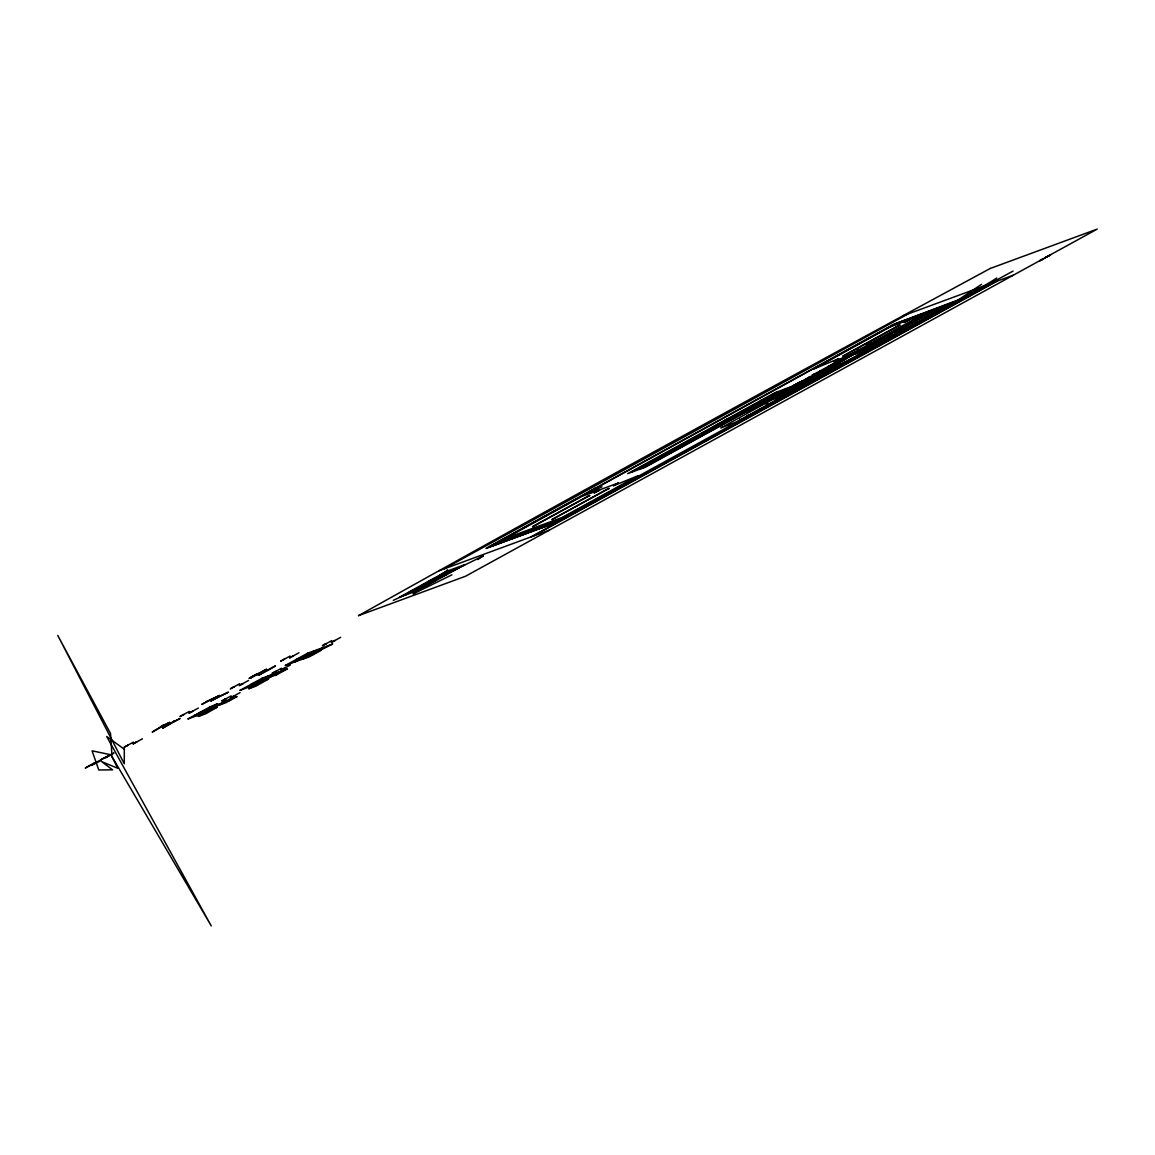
<?xml version="1.0" encoding="UTF-8"?>
<svg xmlns="http://www.w3.org/2000/svg" width="1155" height="1155" viewBox="0 0 1155 1155"><rect width="100%" height="100%" fill="white"/><g stroke="black" fill="none" stroke-linecap="round" stroke-linejoin="round"><path stroke-width="1.5" d="M912.493 322.49L911.613 323.01M259.413 674.809L260.77 673.928M912.739 322.447L913.619 321.971L911.656 322.952M408.119 593.006L416.291 588.631L408.249 592.991M419.669 586.957L435.348 577.976L430.497 580.431M419.496 587.462L411.411 591.822L419.525 587.433M428.072 584.3L419.915 588.66L428.072 584.271M435.81 579.204L443.982 574.829L435.839 579.218M732.588 418.5L731.721 418.976M733.439 417.966L730.191 419.814M814.188 368.763L889.682 327.197M814.246 368.763L837.158 359.306L838.646 358.757L833.592 361.616L857.948 351.654L852.895 354.498L870.062 348.175L947.995 305.368L923.654 315.301L928.678 312.485L911.916 318.607L904.25 322.447L909.303 319.589M432.244 581.947L438.034 578.814L429.905 583.448L435.709 580.041L434.627 580.561M859.681 351.466L860.937 350.701M864.229 348.42L825.45 369.961M429.516 581.312L440.171 576.23L432.057 580.546L432.908 580.243M437.875 577.298L434.67 578.467M420.102 586.812L420.622 586.336M760.553 403.701L754.706 407.123L757.767 405.968M756.756 406.084L758.07 405.188M758.907 404.611L777.503 394.938M756.409 406.56L758.907 404.871M759.644 404.337L760.365 403.918M765.505 401.868L755.601 406.82L771.901 397.999M760.279 404.308L763.094 402.734L759.644 404.597M758.965 405.304L758.07 405.824M764.004 402.243L768.696 399.226M764.668 402.012L766.27 400.568M767.281 400.005L781.184 392.556L778.47 393.884M763.931 402.503L764.581 402.2M767.945 399.962L766.198 400.857L770.168 399.125M768.162 399.702L771.742 398.085M766.602 400.973L767.339 400.669M766.978 400.843L768.869 399.659M770.125 398.475L772.233 397.407L768.595 399.486M768.205 400.193L768.97 399.154M772.883 396.93L781.358 392.989M770.269 398.937L769.244 399.673M771.872 397.695L775.756 396.064M774.745 396.021L774.168 396.685L774.846 395.905M775.669 395.4L777.142 394.707L776.42 395.14M774.63 396.035L775.684 395.645M776.42 395.126L780.607 393.249L778.687 394.317M773.807 397.118L772.074 397.58M771.742 398.287L777.257 395.053L775.178 396.107M777.041 395.299L778.383 394.158M779.957 393.335L786.93 389.899M781.256 392.325L794.582 385.568M780.058 393.191L783.22 391.271L781.661 392.166M784.057 390.809L791.623 386.68L788.634 388.528L789.674 387.705M785.14 390.592L782.44 392.151L786.858 389.509M782.628 391.993L783.87 391.141M782.873 392.05L784.144 391.458M792.532 386.853L784.88 390.506L786.165 390.188M788.793 388.239L787.248 389.091M789.558 388.022L785.299 390.838M789.197 388.167L789.702 388.383M789.948 388.123L791.233 387.373M789.385 388.21L793.846 385.857M794.38 385.135L792.446 386.203L802.22 381.237M793.745 385.655L801.483 381.525L800.574 382.161M798.105 383.099C803.014 380.298 795.939 385.25 799.347 382.377M792.806 386.319L790.641 387.358L797.297 384.066M797.542 383.821L797.037 383.98M799.967 382.088L799.101 382.709M786.31 391.964C783.047 394.028 789.341 390.289 793.009 388.08M786.396 391.747L789.096 390.433M789.269 390.188L798.365 386.579L807.807 380.573L802.638 383.243L803.505 382.608M798.119 383.778L795.275 384.658M798.986 383.287C803.562 380.89 796.589 384.384 799.52 382.81M789.962 389.942L791.059 389.293M803.721 380.702L802.119 381.323L803.707 380.688M792.633 388.6L787.421 391.834L798.437 386.997M789.442 390.635L793.384 388.354L790.67 389.582M788.533 391.126L798.408 385.525M791.42 389.379L793.384 387.878M795.189 387.17L792.446 389.48L792.98 388.831M789.168 390.939L785.819 392.455L791.536 389.654M794.293 387.835L795.434 387.084M797.167 385.943C802.277 382.897 823.082 371.578 833.203 368.589M792.157 390.101C793.947 389.163 790.034 390.823 792.806 388.816M795.246 387.401L796.156 386.838M798.437 385.294L799.534 384.543L794.423 388.297L804.14 383.388M810.059 378.927L810.68 378.407L800.531 384.355L796.04 388.658L792.518 390.015L797.239 387.416L790.93 390.52L792.677 389.639M791.031 390.044C787.537 392.512 793.976 388.701 791.247 389.942M797.946 385.727L797.253 386.218L802.754 383.532M799.13 385.034L800.256 384.312M797.34 386.391L796.546 386.954L803.519 383.662L802.581 383.98M798.379 386.015L802.292 384.081M797.759 385.972L802.783 383.186M801.686 383.316L800.617 384.5M792.518 389.928L793.73 389.221L792.633 389.726M797.917 386.477L796.604 386.665M804.385 381.829L823.558 372.141L821.898 372.776M796.82 387.921L797.571 387.416L793.341 389.394M801.743 384.355L796.69 387.459L799.607 385.756M799.116 385.741L800.718 385.409M802.508 383.46L810.391 380.63M805.382 382.175L803.562 382.825L807.634 380.125M806.782 380.702L806.19 381.395L818.534 374.509M794.279 389.134L795.939 388.427M799.404 385.929L802.292 383.604M800.79 384.933L800.227 385.655L810.189 380.139M802.566 383.633L804.717 382.666M805.468 381.699L811.72 379.36L825.883 371.376M806.132 381.424C800.675 384.774 813.106 377.699 809.929 379.273M797.701 387.272L812.615 379.952L826.749 371.116M808.182 380.168L808.76 379.706M796.055 388.441L810.536 381.035M803.808 384.124L798.307 387.142L802.046 385.164M801.714 384.904L798.394 387.329L800.054 386.174M802.927 383.98L803.635 383.677M805.295 382.435L806.046 381.727M806.219 382.377L804.515 383.561L809.294 380.082L808.385 380.587M808.067 380.414L807.186 380.298M813.481 376.877L812.47 377.382M800.415 386.521C796.199 389.12 798.336 387.286 797.888 387.416M802.422 384.615L801.642 385.135L804.429 383.835M802.826 384.37L810.103 381.15L809.54 381.641M806.609 381.641L808.37 380.861M812.86 377.18L816.282 375.361L811.965 378.263M815.083 376.111L821.595 372.921L818.837 374.74M799.838 386.81L796.69 388.123M801.815 385.582L805.064 383.547M805.815 382.579C809.958 380.038 819.458 375.49 825.897 372.329M814.997 376.328L811.532 378.652L816.008 375.996M804.602 383.951L807.764 382.262M807.302 382.031L806.724 382.709L807.547 381.915M809.756 380.269C805.959 382.68 809.857 380.457 808.024 380.601M809.438 380.414L808.283 381.381M809.713 379.634L809.179 380.327L818.895 375.404M812.355 378.335L811.157 379.1L815.704 376.054M806.652 382.753L805.353 383.763M813.308 379.288L809.28 380.803L818.289 376.14M813.582 377.945L815.271 376.804M815.56 376.313L818.433 374.653L817.711 375.13M806.551 382.998L810.42 380.024M808.125 381.67L809.641 380.905M810.796 380.24L810.03 380.529M813.957 377.786L812.86 378.984L823.703 373.859M814.694 377.512L816.094 376.472L813.957 377.468M815.43 376.992L820.642 374.379M814.997 376.4L816.787 376.01M819.371 374.278L818.346 374.696M811.041 379.923L816.094 377.021M813.568 378.407L814.232 377.858L813.207 378.06M820.584 373.96L817.394 375.707M819.574 374.48L825.349 371.621M809.915 380.746L811.59 380.385M814.78 377.93L809.929 381.439M815.618 377.44L818.491 375.895M819.213 374.783L817.48 376.198M819.054 375.173L820.122 374.624M814.954 378.378L816.267 377.382M819.242 376.299L814.304 378.421L816.383 377.136M820.295 374.437L830.243 369.687M822.591 372.574L820.685 373.902L824.396 371.924M813.625 379.389L814.131 378.97M814.506 378.869L816.441 377.829M815.791 377.873L825.681 371.968M813.813 379.129L812.976 379.259L820.295 375.389M819.025 375.534L819.718 375.158M822.966 372.906L823.732 372.69M823.587 372.314C828.063 370.697 825.969 371.491 826.229 371.304M818.231 376.443L819.054 375.837L817.711 376.833M822.418 374.307L820.209 375.231L827.153 371.419M821.927 373.282L821.277 374.35L824.843 371.794M820.671 374.855L821.205 374.61M821.696 374.682L827.615 371.665M824.078 372.82L825.767 371.968M828.366 371.159L822.865 373.975L824.569 372.358M823.89 373.065L819.906 374.595M823.732 373.31L824.656 372.531M826.966 371.982L824.8 372.906M825.839 372.054L827.529 371.015M827.63 371.679L825.652 372.719L826.677 371.535M831.73 369.138C833.318 369.08 828.727 370.336 830.763 369.571M831.701 369.181L828.482 371.174L833.217 368.618M996.751 278.009L993.314 280.246A57.49 2.007 -28.3 0 1 986.514 284.361L960.859 298.986M441.34 574.555L445.18 571.913A131.367 4.591 -28.3 0 0 446.436 570.931L447.461 569.805M432.143 582.221L429.877 583.174L433.76 581.138M756.973 405.838L757.694 405.535M761.954 403.514L763.816 402.503M761.723 403.788L758.835 404.986M772.724 397.205L772.045 397.724M777.777 394.793L778.528 394.548M783.047 391.357L780.361 393.364M783.335 391.776L781.603 392.671L782.469 392.18M786.367 389.957L788.706 388.282L787.595 389.004M795.116 384.86L795.867 384.615M766.126 403.99L767.627 403.182M795.29 385.308L793.759 386.189M785.501 392.281L784.519 392.945L785.804 392.31M787.724 391.458L786.598 391.964M787.955 391.184L787.176 391.473L789.096 390.939M792.922 388.816L792.157 389.033M797.037 386.29L802.133 383.835M804.501 382.247L805.064 382.016M809.54 379.187L808.76 379.475M802.812 383.691L804.241 382.984M810.088 379.172L809.251 379.764L811.561 378.595M804.443 383.07L807.446 381.439M805.511 381.973L803.952 383.142M798.711 386.867L799.462 386.593M804.847 383.128L802.985 384.139M813.669 377.339L812.499 378.089L814.116 377.18M814.506 376.674L813.539 377.035M814.333 377.18L815.185 376.313M817.552 374.884L820.093 373.599M811.07 378.84L813.467 378.248M803.75 384.543L802.913 385.063M805.078 383.604L806.378 383.157L805.252 383.72M810.853 379.908L812.875 378.927M805.194 384.023L804.342 384.514M812.672 379.244L811.951 379.461M814.131 377.902L818.52 375.635M817.509 376.443L816.83 376.949M821.234 375.072L820.223 375.693L821.104 375.288M827.659 370.986L826.966 371.751M821.003 374.653L824.915 372.719M893.551 331.485L902.864 326.374M419.02 589.613L413.115 593.959L451.952 574.8M448.053 572.447C440.69 576.331 460.455 565.719 450.681 571.191M442.61 576.345L441.946 576.85L446.639 574.136M955.892 301.498L981.562 284.332M446.451 574.309L444.271 575.291L447.938 573.385L446.032 574.252M754.807 407.166L753.349 407.701L754.634 406.95M762.242 403.109L763.585 402.575L762.618 403.268M767.555 403.225L766.155 403.976M784.433 392.873C786.468 391.848 782.946 393.74 784.519 392.743M795.708 386.593L794.799 387.113L796.791 386.275M796.3 386.362L795.91 386.694M796.069 386.882L796.69 386.939M792.835 389.221L793.745 388.773M796.127 387.979L796.676 387.43L795.217 388.224M812.398 377.526L811.676 377.887L813.033 377.295M818.664 374.307L817.581 374.581M806.176 383.272L807.316 382.781M807.807 382.536L809.106 381.338L808.356 381.612M820.108 375.577L819.357 376.054L820.469 375.505M821.191 374.826L822.865 373.975M823.977 373.57L823.356 373.917M903.167 327.702L902.344 328.164L904.235 327.125M444.718 575.002L443.044 576.1L444.025 575.652M441.961 576.72L439.795 577.731L445.902 574.497M585.556 493.965L595.59 487.757M725.585 422.355L724.272 423.004M477.78 559.583L483.353 555.858L452.024 571.292M763.224 402.546L762.502 402.763L763.108 402.286M763.498 402.402L764.624 401.81M760.293 404.582L760.596 404.293M774.529 396.281L773.244 397.06L775.799 395.674M780.982 392.729L781.054 392.815M779.553 393.927L780.073 393.047M802.119 381.323L801.079 382.002L802.682 381.294M800.79 384.413L801.599 384.11L800.372 385.048M794.828 388.383L793.644 389.033M794.727 388.629L795.405 388.34M822.504 372.834L818.159 374.263M802.869 384.904L801.917 385.438M819.299 374.798L819.718 374.927M799.015 387.026L802.205 385.395M822.447 373.744L823.067 373.397M830.893 369.759L828.467 370.683L830.142 369.773M729.816 418.355L729.05 418.933L730.494 418.009M729.57 420.218L729.614 420.232M251.862 677.205L250.534 678.057L258.893 673.683A31.791 1.112 -28.3 0 0 260.741 672.643L266.574 669.164L249.047 678.375L253.624 676.18M727.722 419.525L729.628 418.63M906.805 325.681L906.848 325.623M725.037 421.07L727.765 419.64M734.436 416.969L737.28 415.482L735.129 416.565M756.265 406.055L758.041 405.333M761.694 403.543L762.026 403.413M777.907 394.591L777.662 394.505M787.19 389.596L787.031 389.625M792.272 386.737L790.886 387.502M802.682 381.164L800.949 381.843M792.763 388.398L794.683 387.43L793.384 388.094M805.093 381.482L804.559 381.959M807.316 381.251L808.182 381.164M796.199 388.08L797.008 387.3L796.156 387.56M809.424 380.212L810.16 379.677M801.541 385.626L800.415 386.304M802.22 385.597L801.368 386.001M813.9 379.042L815.791 378.133M820.887 375.317L821.811 374.899M420.564 586.365L427.841 582.568L419.799 586.928M452.702 570.05L453.395 569.617L446.465 573.414M730.494 418.139L730.249 418.182M758.532 405.015L757.117 406.199M793.557 386.044L794.986 385.236M790.756 389.452L791.983 389.134M794.582 387.979L793.398 388.499M802.985 383.07L804.746 382.175M806.233 381.641L807.331 381.28M820.613 373.411L819.934 373.772M800.343 385.351L799.491 385.611M804.443 383.604L803.505 383.879M805.439 382.363L806.955 381.901M809.843 379.995L811.113 378.898M804.068 383.489L806.926 382.406M802.812 384.933L801.368 384.976M812.831 379.649L813.64 378.681M804.226 384.485L803.461 384.904L804.616 384.269M809.799 381.294L808.644 381.872M816.455 377.367L818.491 376.544M819.4 375.866L819.054 376.14M829.261 370.076L829.925 369.831M817.495 377.194L818.491 376.646M830.127 370.322L828.034 371.332M251.097 677.119L258.33 673.495L256.771 674.318M260.005 673.841L267.238 670.218L265.679 671.041M727.881 420.507L730.841 419.02L729.426 419.669M907.816 325.075L908.74 324.569L907.96 324.988M909.779 324.006L910.703 323.501L909.923 323.905M442.712 576.287L441.152 576.951M262.531 672.903L257.955 675.098L275.482 665.886L269.649 669.351A31.791 1.112 -28.3 0 1 267.801 670.391L259.557 674.794M725.297 421.402L726.264 420.868M756.727 406.329L754.114 407.369L755.153 406.921M764.422 401.926L765.447 401.492L763.657 402.748M772.291 397.508L773.417 397.161M775.611 395.775L776.405 395.588M786.93 389.249L784.187 390.751M778.167 394.692L780.347 393.148M788.057 389.249L789.009 388.816M790.684 387.618L792.07 386.723M792.908 386.449L794.106 386.001M799.188 382.882L795.896 384.673M790.222 390.101L791.262 390.145M799.664 384.658L800.834 384.326M798.307 385.784L799.679 384.99M807.071 380.977L807.706 380.558M798.047 386.218L798.798 386.174M812.023 378.537L813.77 377.887M815.921 376.573L817.754 375.851M801.151 385.51L800.242 385.871M820.772 374.509L821.205 374.379M824.367 372.603L823.356 372.978M798.567 387.546L798.206 387.748M809.742 381.049L810.492 380.717M816.614 377.281L817.437 376.963M1013.036 271.107L927.422 317.495M452.471 570.18L451.619 570.657M773.922 397.075L774.76 396.223M796.979 384.341L794.308 385.265M794.25 387.632L793.023 388.167M795.319 387.358L794.51 387.618M791.781 389.654L792.446 389.278M794.423 388.066L795.217 387.82M798.047 385.813L799.708 385.294M806.537 381.15L807.316 380.89M805.656 381.829L806.537 381.482M818.447 374.855L815.56 375.693M815.878 376.501L814.448 377.194M793.904 389.423L795.564 388.701M801.252 385.568L798.394 386.694M806.984 381.973L808.009 381.54M820.252 374.595L819.501 374.87M796.228 388.34L795.391 388.658M806.002 382.709L806.739 382.55M901.145 328.814L900.77 329.031M799.736 386.665L801.065 386.29M810.276 380.746L813.394 379.461M252.786 676.151L256.078 674.318M261.694 672.874L264.986 671.041M445.541 574.67L446.306 574.338M731.332 418.153L732.963 417.345L732.068 417.706M728.025 420.55L728.892 420.608M737.02 416.074L740.182 414.414L738.767 415.064M902.82 327.847L901.781 328.395L903.152 327.688M954.319 302.48L957.654 300.603L891.949 325.45M728.805 418.933C730.465 418.081 727.101 420.001 728.993 418.962M728.343 420.795L727.231 421.431L728.805 420.536M765.895 401.29L765.144 401.781L766.097 401.261M782.83 391.574L784.274 391.011M790.02 390.679L786.425 391.747M798.827 386.506L800.112 386.059M807.302 381.843L806.407 382.074M803.562 384.297L804.919 383.893M807.432 382.262L806.58 382.522M828.034 370.683L829.218 370.293M810.695 380.616L811.416 379.937M826.099 372.459L825.522 372.285M791.262 387.445L792.532 386.838M805.194 380.053L797.066 384.182M810.001 378.84L812.369 378.06M902.676 327.948L901.723 328.453L902.445 328.092M802.119 384.702L801.368 385.597M438.323 577.067L447.101 571.869M451.475 570.844L446.595 573.356M448.689 572.1L449.916 571.321M725.802 421.127L725.138 421.561M430.209 580.59L427.263 582.322L429.025 581.557M428.953 582.842L425.906 584.632L434.049 580.286L428.447 583.188M757.521 405.983L758.344 405.578M811.344 380.385L812.398 379.981M443.765 569.04L907.758 314.059M205.792 701.836L219.566 695.411L201.764 704.377L208.405 700.724M127.397 745.437L133.532 742.073M183.298 714.714L189.434 711.35M233.613 687.066L239.735 683.702M283.928 659.418L290.049 656.054M487.396 547.903L488.796 547.138M892.685 325.176L489.446 546.647L551.816 523.677M894.086 324.411L895.486 323.645M488.883 547.355L490.283 546.589M895.573 323.862L896.973 323.097M490.37 546.82L494.557 544.51M894.259 324.858L898.46 322.548M214.7 698.558L228.473 692.134L210.672 701.099L217.313 697.447M491.857 546.272L493.243 545.506M898.547 322.765L899.947 322M493.329 545.723L494.73 544.958M900.034 322.216L901.42 321.451M136.304 742.16L142.44 738.796M192.221 711.437L198.342 708.073M242.521 683.789L248.657 680.425M292.836 656.141L298.957 652.777M494.816 545.174L496.217 544.409M901.521 321.682L902.907 320.902M496.304 544.626L497.704 543.861M902.993 321.133L904.394 320.354M497.791 544.077L500.591 542.547M903.08 321.35L905.881 319.82M499.278 543.529L500.678 542.763M905.968 320.036L907.368 319.271M500.765 542.994L502.165 542.215M907.455 319.487L908.855 318.722M502.252 542.446L503.638 541.666M908.942 318.939L910.342 318.174M503.724 541.897L505.125 541.132M717.832 424.419L717.14 424.795L718.569 424.145M720.518 422.947L722.092 422.239M723.218 421.46L722.525 421.835L724.098 421.142L723.42 421.517M910.429 318.39L911.815 317.625M505.211 541.349L509.413 539.038M719.681 423.553L717.053 425.011M720.763 422.961L719.19 423.668L723.073 421.633M909.115 319.386L913.302 317.076M506.699 540.8L508.099 540.035M523.547 531.661L562.095 517.498M631.251 472.337L776.824 392.339M913.388 317.307L914.789 316.528M508.186 540.251L509.586 539.486M914.875 316.759L916.276 315.994M509.673 539.703L511.073 538.937M727.852 420.001L731.086 418.384L726.509 420.738M916.363 316.21L917.763 315.445M511.16 539.154L512.56 538.389M732.068 417.677L734.45 416.536L733.035 417.172M917.85 315.661L919.25 314.896M512.647 538.62L515.433 537.075M730.523 419.048L734.955 416.753L731.462 418.688M917.936 315.878L920.737 314.348M514.119 538.071L515.52 537.292M920.824 314.564L922.21 313.799M515.606 537.523L517.007 536.757M640.159 469.06L785.732 389.047M922.311 314.016L923.697 313.25M517.094 536.974L518.494 536.209M726.596 421.878L727.289 421.503L723.377 423.495M923.783 313.467L925.184 312.702M518.581 536.425L519.981 535.66M643.277 467.905L810.579 376.415L808.904 377.339L810.03 376.92M925.271 312.933L926.671 312.153M520.068 535.877L524.255 533.581M820.108 371.015L812.008 375.144L816.166 373.541M858.916 349.604L819.357 371.289M875.014 340.841L866.929 344.955L871.043 343.367M913.576 319.646L874.277 341.115M923.957 313.915L928.158 311.619M521.555 535.328L522.955 534.563M928.245 311.836L929.645 311.07M523.042 534.779L524.428 534.014M929.732 311.287L931.132 310.522M524.514 534.245L525.915 533.466M931.219 310.738L932.605 309.973M225.052 699.251L231.173 695.888M275.366 671.604L281.488 668.24M325.667 643.956L331.803 640.592M526.001 533.697L527.402 532.931M828.25 368.228L822.793 370.538L864.258 348.362M862.164 349.084L919.452 317.856L863.55 348.579M932.706 310.19L934.092 309.425M527.489 533.148L530.289 531.603M932.792 310.421L937.066 308.327M530.463 532.051L531.863 531.286M819.675 373.065L811.229 377.786M937.153 308.558L938.553 307.779M531.95 531.502L533.35 530.737M888.816 335.167L877.641 341.389L887.329 336.596M889.032 335.022L906.834 325.262M907.05 325.118L922.282 316.773L919.149 318.578M927.364 313.972L921.502 316.975M927.595 313.828L932.663 311.489L930.988 312.413L931.984 312.052M938.64 308.01L940.04 307.244M533.437 530.953L534.823 530.188M843.367 360.389L845.864 358.96M856.75 353.228L855.075 354.152L858.974 352.405M903.268 327.558L906.184 325.97M914.341 321.494L916.074 320.57M940.127 307.461L941.527 306.696M534.909 530.405L539.111 528.109M938.813 308.443L943 306.147M233.96 695.974L240.081 692.61M284.274 668.326L290.396 664.948M334.589 640.678L340.711 637.3M536.396 529.871L537.797 529.091M943.101 306.364L944.487 305.599M537.884 529.322L539.284 528.557M944.573 305.815L945.974 305.05M539.371 528.773L540.771 528.008M862.02 351.279L860.345 352.203L864.243 350.47M946.061 305.267L947.461 304.501M314.102 652.864L325.291 646.728L332.712 643.985L302.365 659.317L309.8 656.589L320.975 650.438M540.858 528.225L542.258 527.46M947.548 304.732L948.948 303.953M542.345 527.676L545.131 526.146M947.634 304.949L950.435 303.404M543.832 527.128L545.218 526.362M867.29 349.344L865.615 350.268L869.513 348.521M950.522 303.635L951.922 302.87M545.304 526.579L546.705 525.814M952.009 303.086L953.395 302.321M546.791 526.045L548.192 525.265M562.268 517.397L637.762 475.846L613.392 485.807L618.459 482.949L601.654 489.114L595.475 492.405L593.988 492.954L599.041 490.095L581.875 496.419L503.941 539.241L523.388 531.748M953.496 302.538L954.882 301.773M548.279 525.496L549.679 524.716M918.297 322.158L947.475 306.046L945.555 306.739M954.968 301.989L956.369 301.224M530.838 536.988L994.83 281.993M533.061 536.165L997.054 281.17M728.415 420.723L729.253 419.9M760.871 403.658L761.578 403.297M897.594 329.767L896.222 330.474M798.885 385.481L800.545 384.759M816.845 375.88L817.928 375.231M739.359 418.659L739.604 418.601M889.841 327.11L909.245 319.589M434.93 578.309L446.364 572.23M432.446 580.286L421.936 585.903M420.146 587.924C423.308 586.047 416.666 589.83 420.146 587.808M866.019 347.9L876.428 343.786L859.71 351.452M924.318 319.112L928.259 316.975L924.014 319.213M775.438 400.395L775.525 400.352M729.354 418.615L726.87 419.972M763.426 402.445L761.737 403.081M767.743 400.135L769.389 399.413M725.398 420.94L723.896 421.618M805.555 382.94L806.392 382.825M799.996 382.146L799.202 383.186M828.193 370.726L828.756 370.235L827.803 371.13M595.013 490.442L602 486.789M755.37 406.676L756.15 406.156M725.282 420.998L724.661 421.228M1044.986 257.623L1050.689 254.851L1041.579 259.889M406.43 594.19L393.292 600.383M812.47 379.085L813.033 378.364M769.172 399.298L768.335 400.15M421.2 586.278L420.406 586.668M715.378 426.282L718.237 424.881L716.706 425.56M804.905 383.59L803.866 384.312M801.642 383.778L800.444 384.052M899.947 329.464L900.626 329.088L898.056 330.431L898.937 330.027M990.326 268.436L1097.25 229.08L465.552 576.23L358.628 615.601M902.791 315.878L1013.397 275.164M922.08 315.329L912.825 319.921M926.353 313.756L920.463 316.297M926.801 313.582L927.898 313.178M926.223 314.102L928.851 313.135M942.509 308.168L941.527 308.529L943.202 307.62L927.263 314.709M943.88 307.663L937.802 310.825M927.812 313.814L921.214 317.091M922.903 316.21L924.303 315.763M935.074 312.659L923.495 316.918L894.981 332.597L906.574 328.323M914.688 321.335L915.554 320.888M907.267 325.104L900.9 328.496M904.408 326.937L905.751 326.288M918.73 322.187L892.454 335.932M889.249 335.008L883.604 337.679M882.954 338.17L880.586 339.758M897.854 332.712L881.929 339.801L883.604 338.891L882.608 339.252M900.813 331.673L901.954 331.398M876.472 341.447L879.099 340.48M893.133 335.369L894.129 335.008M869.426 344.349L874.783 342.371M867.217 345.489L857.92 350.109M871.491 343.916L865.514 346.486M871.866 343.771L872.978 343.367M871.303 344.291L873.945 343.309L830.2 367.377L833.939 365.933M877.713 341.866L867.246 346.673M888.238 337.996L876.024 342.862M889.61 337.491L886.549 338.993M887.935 338.415L890.303 337.534L876.732 344.796L877.439 344.421M866.597 347.164L864.012 348.767M875.331 345.576L861.269 353.416M861.356 353.257L858.266 354.903L858.959 354.513M859.262 354.397L842.789 363.045M844.464 362.049L832.25 366.929M820.454 371.968L814.477 374.538M824.194 370.654L818.751 372.964M827.716 369.355L826.72 369.716L828.395 368.792L773.374 398.692L783.047 393.898M838.227 365.485L837.26 365.832L838.92 364.922L822.995 372.011M820.079 373.036L809.583 378.003M833.52 368.127L843.193 363.349L788.172 393.234L789.847 392.31L788.851 392.686M814.304 375.346L813.163 375.765L814.852 374.841L805.309 379.576M807.475 379.851L806.089 380.616M802.335 382.666L796.185 386.044M785.342 390.953L777.402 395.4M790.034 389.423L783.899 392.815M760.51 400.554L762.026 399.991M793.572 390.015L777.647 397.118L779.322 396.194L778.326 396.555M777.748 396.194L751.183 410.314L752.858 409.39L751.732 409.794M752.179 408.711L745.957 411.916M756.438 407.138L746.91 411.873L748.584 410.963L747.473 411.368M742.088 413.663L744.282 412.855M735.952 416.594L736.818 416.262L735.403 416.912M726.192 420.348L726.928 420.074M722.987 422.138L724.402 421.488L721.947 422.846M716.663 424.65L718.165 424.102M719.897 423.827L721.326 423.192L718.858 424.535M715.652 426.195L714.7 426.657M721.586 427.393L722.395 427.09M498.57 541.767L560.204 519.071M438.799 570.873L549.405 530.145M439.232 577.356L442.856 575.392L437.63 578.294M296.286 659.433L303.707 656.69M305.194 656.141L312.63 653.412M267.166 677.855L268.653 677.306L259.918 681.031M251.01 684.309L259.745 680.584L256.944 682.129L258.431 681.58M265.852 678.851L267.339 678.303M225.239 700.897L226.727 700.349L196.754 715.754L204.175 713.01L226.539 700.724L225.052 701.273M199.021 712.88L206.442 710.152M207.929 709.603L215.35 706.874M207.626 710.57L209.113 710.022L205.951 711.494L207.438 710.946M358.469 615.673A1975.83 68.954 -28.3 0 1 990.297 268.436M124.321 749.205L124.278 763.773L57.75 635.409L110.519 733.468L111.919 754.98L92.082 750.837L98.767 769.981L112.526 769.836L101.712 761.636L117.781 768.277L111.385 755.601L211.264 925.92L106.736 736.544L124.321 749.205M727 419.424L724.965 420.55L728.791 418.558L727 419.424M828.106 366.857L856.216 351.669L828.106 366.857M399.471 597.236L418.211 590.306L465.176 564.477L446.393 571.436L399.471 597.236M163.534 725.022L162.176 726.033L169.713 722.279L152.215 732.082L163.534 725.022M173.929 721.182L172.571 722.207L180.108 718.453L162.61 728.256L173.929 721.182M107.516 756.366L105.683 757.709L113.926 753.031L85.253 768.032L95.908 762.112L91.317 765.476L101.164 760.539L100.99 759.441L107.516 756.366M411.498 591.071L410.285 591.923L414.818 589.44L411.527 591.057M417.345 588.516L412.826 590.999L417.345 588.516M430.584 580.445L429.371 581.297L433.905 578.814L430.613 580.431M438.005 577.298L433.472 579.796L438.005 577.298M432.432 579.954L434.973 578.626L432.432 579.954M419.741 588.978L422.268 587.65L419.741 588.978M432.071 581.283L427.581 583.751L432.071 581.283M452.673 570.859L448.79 572.981L452.673 570.859M747.372 415.829L748.83 415.049L747.4 415.814M407.369 593.612L405.492 594.782L409.448 592.645L407.369 593.612M959.906 299.419L549.766 524.948L485.909 548.452L893.999 324.194L961.812 298.553L959.906 299.419M126.891 745.625L124.09 747.256L127.916 745.249L126.891 745.625M135.799 742.347L132.998 743.979L136.824 741.972L135.799 742.347M182.793 714.902L179.992 716.533L183.818 714.526L182.793 714.902M233.108 687.254L230.307 688.885L234.119 686.879L233.108 687.254M191.701 711.624L188.9 713.256L192.726 711.249L191.701 711.624M283.423 659.606L280.622 661.238L284.433 659.231L283.423 659.606M242.016 683.977L239.215 685.608L243.041 683.601L242.016 683.977M292.331 656.329L289.53 657.96L293.341 655.953L292.331 656.329M224.546 699.439L221.731 701.071L225.557 699.064L224.546 699.439M424.607 584.185L421.272 586.119L425.805 583.737L424.607 584.185M274.847 671.791L272.046 673.423L275.872 671.416L274.847 671.791M443.246 573.559L439.434 575.551L443.246 573.559M233.454 696.162L230.654 697.793L234.465 695.786L233.454 696.162M446.104 572.476L441.571 574.858L446.09 572.476M325.161 644.144L322.361 645.775L326.186 643.768L325.161 644.144M283.769 668.514L280.954 670.145L284.78 668.139L283.769 668.514M334.069 640.852L331.268 642.498L335.094 640.491L334.069 640.852M420.261 588.805L417.172 590.58L420.261 588.805M1043.239 258.937L1039.731 260.741L1043.239 258.937M594.363 490.471L590.494 492.709L597.77 488.81L594.363 490.471M774.918 392.729L627.67 473.651L645.688 467.01L793.009 385.929L774.918 392.729M715.739 425.574L713.213 426.96L716.62 425.242L715.739 425.574M725.095 420.42L724.272 420.882L725.138 420.564M422.99 586.928L421.676 587.65L424.058 586.538L422.99 586.928M425.271 585.672L423.957 586.394L426.339 585.282L425.271 585.672M588.4 496.015L532.498 526.738L589.887 495.466L588.4 496.015M898.662 325.508L842.76 356.231L900.149 324.974L898.662 325.508M724.012 422.109L721.485 423.495L724.907 421.777L724.012 422.109M210.196 706.745L187.832 719.031L195.267 716.288L217.819 703.626L210.196 706.745M262.185 678.173L239.821 690.459L247.257 687.716L269.606 675.43L262.185 678.173M307.475 653.282L285.112 665.569L292.533 662.84L314.896 650.554L307.475 653.282M195.744 714.945L194.069 715.869L197.231 714.396L195.744 714.945M607.804 488.868L551.902 519.591L609.19 488.363L607.804 488.868M198.718 713.848L197.043 714.772L200.205 713.314L198.718 713.848M271.093 674.881L248.744 687.182L256.165 684.439L278.528 672.152L271.093 674.881M316.383 650.005L294.02 662.291L301.441 659.563L323.804 647.262L316.383 650.005M771.352 400.049L720.72 428.014L736.616 421.849L786.598 394.129L771.352 400.049M204.666 711.668L202.977 712.592L206.153 711.119L204.666 711.668M209.575 710.311L198.386 716.461L205.821 713.732L217.183 707.207L209.575 710.311M229.701 699.251L218.512 705.402L225.947 702.673L237.122 696.523L229.701 699.251M259.889 682.663L248.7 688.813L256.121 686.07L268.624 678.938L259.889 682.663M280.001 671.604L268.826 677.754L277.561 674.029L274.76 675.56L276.247 675.011L287.436 668.875L280.001 671.604M226.423 701.316L224.749 702.24L227.91 700.767L226.423 701.316M229.397 700.233L227.723 701.143L230.885 699.685L229.397 700.233"/></g></svg>
